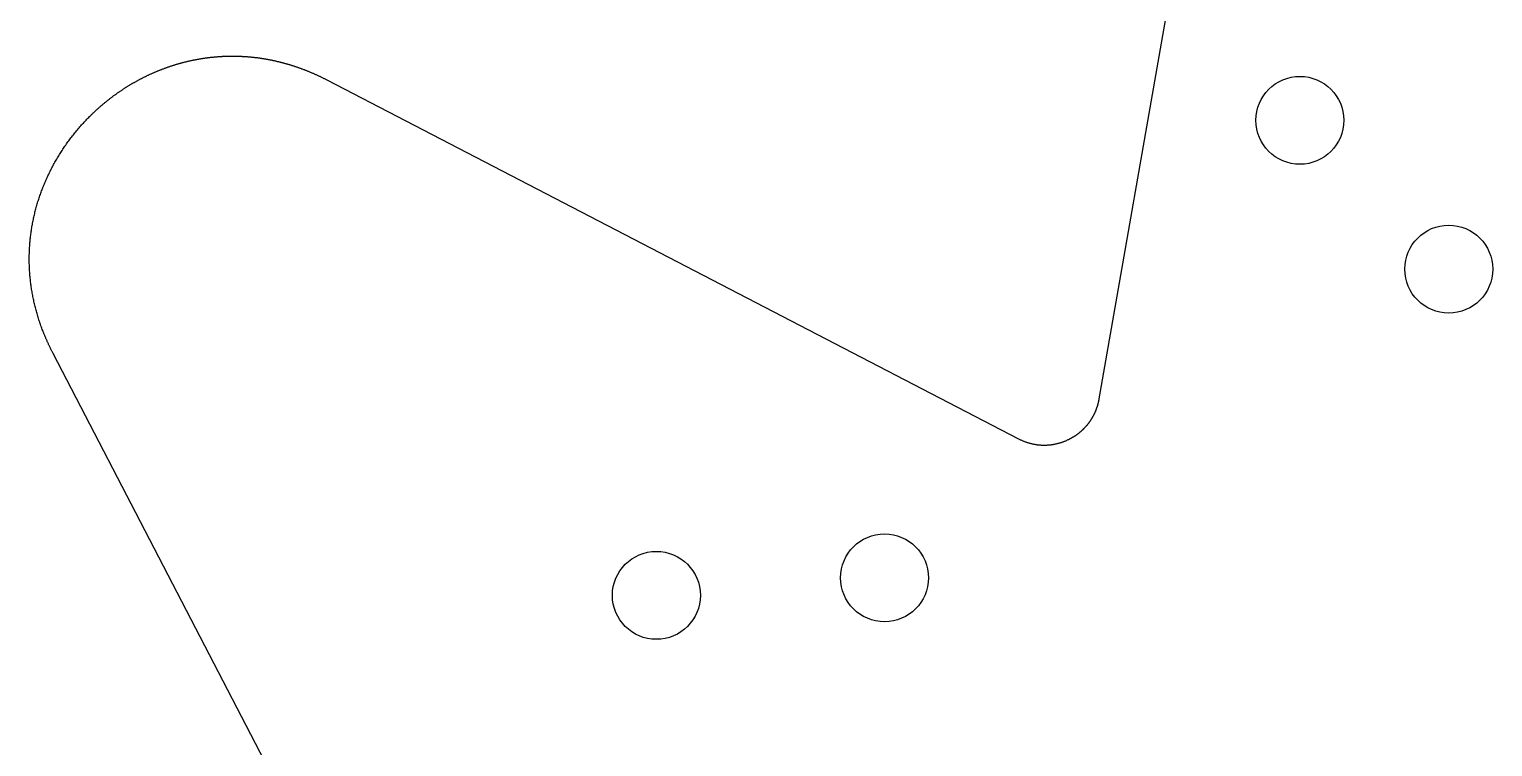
# Model space of a CAD drawing. Header units: millimetres. Extents: x 72.5 to 127.5, y -127.5 to -72.5.
# Drawn here: x 84.58 to 99.56, y -91.65 to -84.31 of the extents above; entities that cross this region are included whole.
import ezdxf

# ---------------------------------------------------------------- set-up
doc = ezdxf.new("R2010")
doc.units = ezdxf.units.MM
doc.layers.add('Edge.Cuts', color=254, linetype='CONTINUOUS', true_color=0xd0d2cd)

msp = doc.modelspace()

# ---------------------------------------------------------------- linework, layer by layer
at = {"layer": 'Edge.Cuts', "linetype": 'CONTINUOUS'}
for p, q in [((95.533627, -88.089958), (97.953314, -74.220782)), ((86.199137, -84.634493), (86.205311, -84.633031)), ((86.205311, -84.633031), (86.211485, -84.631589)), ((86.211485, -84.631589), (86.217665, -84.630167)), ((86.217665, -84.630167), (86.223845, -84.628765)), ((86.223845, -84.628765), (86.230031, -84.627382)), ((86.230031, -84.627382), (86.236217, -84.626019)), ((86.236217, -84.626019), (86.242408, -84.624676)), ((86.242408, -84.624676), (86.2486, -84.623354)), ((86.2486, -84.623354), (86.254797, -84.622051)), ((86.254797, -84.622051), (86.260994, -84.620768)), ((86.260994, -84.620768), (86.267197, -84.619504)), ((86.267197, -84.619504), (86.273399, -84.618261)), ((86.273399, -84.618261), (86.279607, -84.617038)), ((86.279607, -84.617038), (86.285814, -84.615834)), ((86.285814, -84.615834), (86.292027, -84.61465)), ((86.292027, -84.61465), (86.298239, -84.613487)), ((86.298239, -84.613487), (86.304457, -84.612343)), ((86.304457, -84.612343), (86.310674, -84.611219)), ((86.310674, -84.611219), (86.316897, -84.610115)), ((86.316897, -84.610115), (86.323118, -84.609032)), ((86.323118, -84.609032), (86.329345, -84.607967)), ((86.329345, -84.607967), (86.335571, -84.606923)), ((86.335571, -84.606923), (86.341803, -84.605899)), ((86.341803, -84.605899), (86.348033, -84.604895)), ((86.348033, -84.604895), (86.354269, -84.60391)), ((86.354269, -84.60391), (86.360503, -84.602946)), ((86.360503, -84.602946), (86.366743, -84.602002)), ((86.366743, -84.602002), (86.372981, -84.601077)), ((86.372981, -84.601077), (86.379224, -84.600173)), ((86.379224, -84.600173), (86.385466, -84.599288)), ((86.385466, -84.599288), (86.391714, -84.598423)), ((86.391714, -84.598423), (86.397959, -84.597579)), ((86.397959, -84.597579), (86.40421, -84.596754)), ((86.40421, -84.596754), (86.410459, -84.59595)), ((86.410459, -84.59595), (86.416713, -84.595165)), ((86.416713, -84.595165), (86.422966, -84.5944)), ((86.422966, -84.5944), (86.429223, -84.593655)), ((86.429223, -84.593655), (86.435479, -84.592931)), ((86.435479, -84.592931), (86.441739, -84.592225)), ((86.441739, -84.592225), (86.447998, -84.591541)), ((86.447998, -84.591541), (86.454262, -84.590876)), ((86.454262, -84.590876), (86.460523, -84.590231)), ((86.460523, -84.590231), (86.466789, -84.589606)), ((86.466789, -84.589606), (86.473054, -84.589001)), ((86.473054, -84.589001), (86.479323, -84.588416)), ((86.479323, -84.588416), (86.48559, -84.587851)), ((86.48559, -84.587851), (86.491861, -84.587306)), ((86.491861, -84.587306), (86.49813, -84.586781)), ((86.49813, -84.586781), (86.504404, -84.586276)), ((86.504404, -84.586276), (86.510676, -84.585791)), ((86.510676, -84.585791), (86.516952, -84.585326)), ((86.516952, -84.585326), (86.523226, -84.584881)), ((86.523226, -84.584881), (86.529504, -84.584456)), ((86.529504, -84.584456), (86.53578, -84.584051)), ((86.53578, -84.584051), (86.54206, -84.583666)), ((86.54206, -84.583666), (86.548337, -84.583301)), ((86.548337, -84.583301), (86.554619, -84.582956)), ((86.554619, -84.582956), (86.560899, -84.582631)), ((86.560899, -84.582631), (86.567183, -84.582326)), ((86.567183, -84.582326), (86.573464, -84.582041)), ((86.573464, -84.582041), (86.579749, -84.581776)), ((86.579749, -84.581776), (86.586032, -84.581531)), ((86.586032, -84.581531), (86.592318, -84.581306)), ((86.592318, -84.581306), (86.598603, -84.581101)), ((86.598603, -84.581101), (86.604891, -84.580916)), ((86.604891, -84.580916), (86.611176, -84.580751)), ((86.611176, -84.580751), (86.617465, -84.580606)), ((86.617465, -84.580606), (86.623752, -84.580481)), ((86.623752, -84.580481), (86.630042, -84.580376)), ((86.630042, -84.580376), (86.63633, -84.580292)), ((86.63633, -84.580292), (86.642621, -84.580227)), ((86.642621, -84.580227), (86.64891, -84.580182)), ((86.64891, -84.580182), (86.655202, -84.580157)), ((86.655202, -84.580157), (86.661491, -84.580152)), ((86.661491, -84.580152), (86.667784, -84.580167)), ((86.667784, -84.580167), (86.674074, -84.580203)), ((86.674074, -84.580203), (86.680368, -84.580258)), ((86.680368, -84.580258), (86.686658, -84.580333)), ((86.686658, -84.580333), (86.692952, -84.580428)), ((86.692952, -84.580428), (86.699243, -84.580544)), ((86.699243, -84.580544), (86.705538, -84.580679)), ((86.705538, -84.580679), (86.711829, -84.580834)), ((86.711829, -84.580834), (86.718124, -84.58101)), ((86.718124, -84.58101), (86.724416, -84.581205)), ((86.724416, -84.581205), (86.730711, -84.581421)), ((86.730711, -84.581421), (86.737002, -84.581656)), ((86.737002, -84.581656), (86.743297, -84.581912)), ((86.743297, -84.581912), (86.749589, -84.582187)), ((86.749589, -84.582187), (86.755884, -84.582483)), ((86.755884, -84.582483), (86.762176, -84.582798)), ((86.762176, -84.582798), (86.768471, -84.583134)), ((86.768471, -84.583134), (86.774763, -84.58349)), ((86.774763, -84.58349), (86.781058, -84.583866)), ((86.781058, -84.583866), (86.787349, -84.584261)), ((86.787349, -84.584261), (86.793643, -84.584677)), ((86.793643, -84.584677), (86.799935, -84.585113)), ((86.799935, -84.585113), (86.806228, -84.585569)), ((86.806228, -84.585569), (86.812519, -84.586045)), ((86.812519, -84.586045), (86.818813, -84.586541)), ((86.818813, -84.586541), (86.825103, -84.587057)), ((86.825103, -84.587057), (86.831396, -84.587594)), ((86.831396, -84.587594), (86.837685, -84.58815)), ((86.837685, -84.58815), (86.843977, -84.588726)), ((86.843977, -84.588726), (86.850266, -84.589323)), ((86.850266, -84.589323), (86.856557, -84.589939)), ((86.856557, -84.589939), (86.862845, -84.590576)), ((86.862845, -84.590576), (86.869136, -84.591233)), ((86.869136, -84.591233), (86.875423, -84.591909)), ((86.875423, -84.591909), (86.881713, -84.592606)), ((86.881713, -84.592606), (86.887999, -84.593323)), ((86.887999, -84.593323), (86.894287, -84.59406)), ((86.894287, -84.59406), (86.900572, -84.594817)), ((86.900572, -84.594817), (86.90686, -84.595594)), ((86.90686, -84.595594), (86.913144, -84.596391)), ((86.913144, -84.596391), (86.91943, -84.597209)), ((86.91943, -84.597209), (86.925712, -84.598046)), ((86.925712, -84.598046), (86.931997, -84.598904)), ((86.931997, -84.598904), (86.938279, -84.599782)), ((86.938279, -84.599782), (86.944562, -84.60068)), ((86.944562, -84.60068), (86.950842, -84.601597)), ((86.950842, -84.601597), (86.957124, -84.602536)), ((86.957124, -84.602536), (86.963403, -84.603494)), ((86.963403, -84.603494), (86.969683, -84.604472)), ((86.969683, -84.604472), (86.97596, -84.605471)), ((86.97596, -84.605471), (86.982239, -84.606489)), ((86.982239, -84.606489), (86.988514, -84.607528)), ((86.988514, -84.607528), (86.994791, -84.608587)), ((86.994791, -84.608587), (87.001065, -84.609666)), ((87.001065, -84.609666), (87.00734, -84.610765)), ((87.00734, -84.610765), (87.013612, -84.611885)), ((87.013612, -84.611885), (87.019886, -84.613024)), ((87.019886, -84.613024), (87.026156, -84.614184)), ((87.026156, -84.614184), (87.032428, -84.615364)), ((87.032428, -84.615364), (87.038696, -84.616564)), ((87.038696, -84.616564), (87.044965, -84.617785)), ((87.044965, -84.617785), (87.051231, -84.619025)), ((87.051231, -84.619025), (87.057499, -84.620286)), ((87.057499, -84.620286), (87.063763, -84.621567)), ((87.063763, -84.621567), (87.070029, -84.622868)), ((87.070029, -84.622868), (87.07629, -84.624189)), ((87.07629, -84.624189), (87.082554, -84.625531)), ((87.082554, -84.625531), (87.088813, -84.626893)), ((87.088813, -84.626893), (87.095074, -84.628275)), ((87.095074, -84.628275), (87.101332, -84.629677)), ((87.101332, -84.629677), (87.107591, -84.6311)), ((87.107591, -84.6311), (87.113846, -84.632543)), ((87.113846, -84.632543), (87.120102, -84.634006)), ((85.777796, -84.785554), (85.783622, -84.78273)), ((85.783622, -84.78273), (85.789453, -84.779926)), ((85.789453, -84.779926), (85.795293, -84.77714)), ((85.795293, -84.77714), (85.801138, -84.774374)), ((85.801138, -84.774374), (85.806992, -84.771626)), ((85.806992, -84.771626), (85.812851, -84.768898)), ((85.812851, -84.768898), (85.818718, -84.766187)), ((85.818718, -84.766187), (85.824589, -84.763497)), ((85.824589, -84.763497), (85.83047, -84.760825)), ((85.83047, -84.760825), (85.836354, -84.758173)), ((85.836354, -84.758173), (85.842248, -84.755538)), ((85.842248, -84.755538), (85.848145, -84.752924)), ((85.848145, -84.752924), (85.854051, -84.750328)), ((85.854051, -84.750328), (85.859961, -84.747753)), ((85.859961, -84.747753), (85.865879, -84.745195)), ((85.865879, -84.745195), (85.871802, -84.742657)), ((85.871802, -84.742657), (85.877732, -84.740138)), ((85.877732, -84.740138), (85.883666, -84.737639)), ((85.883666, -84.737639), (85.889609, -84.735158)), ((85.889609, -84.735158), (85.895555, -84.732697)), ((85.895555, -84.732697), (85.901509, -84.730255)), ((85.901509, -84.730255), (85.907466, -84.727832)), ((85.907466, -84.727832), (85.913432, -84.725429)), ((85.913432, -84.725429), (85.919401, -84.723045)), ((85.919401, -84.723045), (85.925378, -84.72068)), ((85.925378, -84.72068), (85.931358, -84.718335)), ((85.931358, -84.718335), (85.937346, -84.716008)), ((85.937346, -84.716008), (85.943336, -84.713702)), ((85.943336, -84.713702), (85.949335, -84.711414)), ((85.949335, -84.711414), (85.955336, -84.709147)), ((85.955336, -84.709147), (85.961345, -84.706898)), ((85.961345, -84.706898), (85.967357, -84.704669)), ((85.967357, -84.704669), (85.973376, -84.702459)), ((85.973376, -84.702459), (85.979398, -84.70027)), ((85.979398, -84.70027), (85.985428, -84.698099)), ((85.985428, -84.698099), (85.991459, -84.695948)), ((85.991459, -84.695948), (85.997499, -84.693816)), ((85.997499, -84.693816), (86.00354, -84.691704)), ((86.00354, -84.691704), (86.009589, -84.689611)), ((86.009589, -84.689611), (86.01564, -84.687539)), ((86.01564, -84.687539), (86.021698, -84.685485)), ((86.021698, -84.685485), (86.027758, -84.683451)), ((86.027758, -84.683451), (86.033826, -84.681437)), ((86.033826, -84.681437), (86.039895, -84.679443)), ((86.039895, -84.679443), (86.045972, -84.677467)), ((86.045972, -84.677467), (86.05205, -84.675512)), ((86.05205, -84.675512), (86.058135, -84.673576)), ((86.058135, -84.673576), (86.064221, -84.67166)), ((86.064221, -84.67166), (86.070315, -84.669763)), ((86.070315, -84.669763), (86.07641, -84.667887)), ((86.07641, -84.667887), (86.082512, -84.666029)), ((86.082512, -84.666029), (86.088615, -84.664192)), ((86.088615, -84.664192), (86.094725, -84.662374)), ((86.094725, -84.662374), (86.100837, -84.660576)), ((86.100837, -84.660576), (86.106955, -84.658797)), ((86.106955, -84.658797), (86.113074, -84.657039)), ((86.113074, -84.657039), (86.119199, -84.6553)), ((86.119199, -84.6553), (86.125326, -84.653581)), ((86.125326, -84.653581), (86.131459, -84.651881)), ((86.131459, -84.651881), (86.137593, -84.650202)), ((86.137593, -84.650202), (86.143733, -84.648541)), ((86.143733, -84.648541), (86.149874, -84.646902)), ((86.149874, -84.646902), (86.156022, -84.645281)), ((86.156022, -84.645281), (86.16217, -84.643681)), ((86.16217, -84.643681), (86.168324, -84.642099)), ((86.168324, -84.642099), (86.174479, -84.640539)), ((86.174479, -84.640539), (86.18064, -84.638997)), ((86.18064, -84.638997), (86.186802, -84.637476)), ((86.186802, -84.637476), (86.192969, -84.635974)), ((86.192969, -84.635974), (86.199137, -84.634493)), ((87.120102, -84.634006), (87.126355, -84.635489)), ((87.126355, -84.635489), (87.132609, -84.636993)), ((87.132609, -84.636993), (87.138859, -84.638517)), ((87.138859, -84.638517), (87.14511, -84.640061)), ((87.14511, -84.640061), (87.151358, -84.641626)), ((87.151358, -84.641626), (87.157607, -84.643211)), ((87.157607, -84.643211), (87.163852, -84.644816)), ((87.163852, -84.644816), (87.170098, -84.646442)), ((87.170098, -84.646442), (87.17634, -84.648087)), ((87.17634, -84.648087), (87.182584, -84.649754)), ((87.182584, -84.649754), (87.188823, -84.65144)), ((87.188823, -84.65144), (87.195064, -84.653147)), ((87.195064, -84.653147), (87.201301, -84.654875)), ((87.201301, -84.654875), (87.207539, -84.656623)), ((87.207539, -84.656623), (87.213773, -84.65839)), ((87.213773, -84.65839), (87.220008, -84.660179)), ((87.220008, -84.660179), (87.226239, -84.661988)), ((87.226239, -84.661988), (87.232471, -84.663817)), ((87.232471, -84.663817), (87.238699, -84.665667)), ((87.238699, -84.665667), (87.244928, -84.667537)), ((87.244928, -84.667537), (87.251153, -84.669428)), ((87.251153, -84.669428), (87.257379, -84.671339)), ((87.257379, -84.671339), (87.263602, -84.67327)), ((87.263602, -84.67327), (87.269824, -84.675223)), ((87.269824, -84.675223), (87.276043, -84.677195)), ((87.276043, -84.677195), (87.282263, -84.679188)), ((87.282263, -84.679188), (87.288479, -84.681202)), ((87.288479, -84.681202), (87.294695, -84.683236)), ((87.294695, -84.683236), (87.300908, -84.68529)), ((87.300908, -84.68529), (87.307121, -84.687366)), ((87.307121, -84.687366), (87.31333, -84.689461)), ((87.31333, -84.689461), (87.31954, -84.691578)), ((87.31954, -84.691578), (87.325746, -84.693714)), ((87.325746, -84.693714), (87.331952, -84.695872)), ((87.331952, -84.695872), (87.338155, -84.69805)), ((87.338155, -84.69805), (87.344358, -84.700249)), ((87.344358, -84.700249), (87.350557, -84.702468)), ((87.350557, -84.702468), (87.356756, -84.704708)), ((87.356756, -84.704708), (87.362952, -84.706968)), ((87.362952, -84.706968), (87.369148, -84.70925)), ((87.369148, -84.70925), (87.37534, -84.711551)), ((87.37534, -84.711551), (87.381532, -84.713874)), ((87.381532, -84.713874), (87.38772, -84.716217)), ((87.38772, -84.716217), (87.393909, -84.718581)), ((87.393909, -84.718581), (87.400094, -84.720966)), ((87.400094, -84.720966), (87.406278, -84.723372)), ((87.406278, -84.723372), (87.412459, -84.725797)), ((87.412459, -84.725797), (87.41864, -84.728245)), ((87.41864, -84.728245), (87.424818, -84.730712)), ((87.424818, -84.730712), (87.430995, -84.733201)), ((87.430995, -84.733201), (87.437169, -84.73571)), ((87.437169, -84.73571), (87.443342, -84.738241)), ((87.443342, -84.738241), (87.449511, -84.740791)), ((87.449511, -84.740791), (87.455681, -84.743363)), ((87.455681, -84.743363), (87.461847, -84.745956)), ((87.461847, -84.745956), (87.468012, -84.74857)), ((87.468012, -84.74857), (87.474174, -84.751204)), ((87.474174, -84.751204), (87.480335, -84.75386)), ((87.480335, -84.75386), (87.486493, -84.756536)), ((87.486493, -84.756536), (87.49265, -84.759233)), ((87.49265, -84.759233), (87.498804, -84.761951)), ((87.498804, -84.761951), (87.504957, -84.764691)), ((87.504957, -84.764691), (87.511107, -84.767451)), ((87.511107, -84.767451), (87.517256, -84.770232)), ((87.517256, -84.770232), (87.523401, -84.773034)), ((87.523401, -84.773034), (87.529546, -84.775858)), ((87.529546, -84.775858), (87.535687, -84.778702)), ((87.535687, -84.778702), (87.541827, -84.781568)), ((87.541827, -84.781568), (87.547964, -84.784454)), ((85.518499, -84.935324), (85.523934, -84.931665)), ((85.523934, -84.931665), (85.529377, -84.928023)), ((85.529377, -84.928023), (85.534831, -84.924399)), ((85.534831, -84.924399), (85.540294, -84.920793)), ((85.540294, -84.920793), (85.545768, -84.917203)), ((85.545768, -84.917203), (85.551251, -84.913632)), ((85.551251, -84.913632), (85.556744, -84.910077)), ((85.556744, -84.910077), (85.562246, -84.906542)), ((85.562246, -84.906542), (85.567758, -84.903022)), ((85.567758, -84.903022), (85.573279, -84.899522)), ((85.573279, -84.899522), (85.578811, -84.896038)), ((85.578811, -84.896038), (85.58435, -84.892573)), ((85.58435, -84.892573), (85.5899, -84.889125)), ((85.5899, -84.889125), (85.595458, -84.885695)), ((85.595458, -84.885695), (85.601027, -84.882283)), ((85.601027, -84.882283), (85.606603, -84.878889)), ((85.606603, -84.878889), (85.612189, -84.875512)), ((85.612189, -84.875512), (85.617783, -84.872154)), ((85.617783, -84.872154), (85.623388, -84.868814)), ((85.623388, -84.868814), (85.628999, -84.865492)), ((85.628999, -84.865492), (85.634621, -84.862188)), ((85.634621, -84.862188), (85.64025, -84.858902)), ((85.64025, -84.858902), (85.64589, -84.855634)), ((85.64589, -84.855634), (85.651536, -84.852385)), ((85.651536, -84.852385), (85.657192, -84.849153)), ((85.657192, -84.849153), (85.662855, -84.84594)), ((85.662855, -84.84594), (85.668528, -84.842745)), ((85.668528, -84.842745), (85.674208, -84.839569)), ((85.674208, -84.839569), (85.679897, -84.83641)), ((85.679897, -84.83641), (85.685593, -84.83327)), ((85.685593, -84.83327), (85.691299, -84.830148)), ((85.691299, -84.830148), (85.697011, -84.827046)), ((85.697011, -84.827046), (85.702733, -84.823961)), ((85.702733, -84.823961), (85.708461, -84.820895)), ((85.708461, -84.820895), (85.714198, -84.817847)), ((85.714198, -84.817847), (85.719941, -84.814819)), ((85.719941, -84.814819), (85.725694, -84.811808)), ((85.725694, -84.811808), (85.731453, -84.808816)), ((85.731453, -84.808816), (85.737221, -84.805842)), ((85.737221, -84.805842), (85.742995, -84.802888)), ((85.742995, -84.802888), (85.748778, -84.799952)), ((85.748778, -84.799952), (85.754566, -84.797035)), ((85.754566, -84.797035), (85.760364, -84.794136)), ((85.760364, -84.794136), (85.766167, -84.791257)), ((85.766167, -84.791257), (85.771979, -84.788396)), ((85.771979, -84.788396), (85.777796, -84.785554)), ((87.547964, -84.784454), (87.554101, -84.787362)), ((87.554101, -84.787362), (87.560233, -84.79029)), ((87.560233, -84.79029), (87.566365, -84.793241)), ((87.566365, -84.793241), (87.572493, -84.796211)), ((87.572493, -84.796211), (87.578621, -84.799204)), ((87.578621, -84.799204), (87.584744, -84.802217)), ((87.584744, -84.802217), (87.590867, -84.805252)), ((87.590867, -84.805252), (87.596987, -84.808308)), ((87.596987, -84.808308), (87.603105, -84.811385)), ((87.603105, -84.811385), (87.60922, -84.814483)), ((87.60922, -84.814483), (87.615334, -84.817603)), ((87.615334, -84.817603), (87.626761, -84.823495)), ((87.626761, -84.823495), (94.706862, -88.499338)), ((85.3201, -85.086808), (85.325104, -85.082521)), ((85.325104, -85.082521), (85.33012, -85.078251)), ((85.33012, -85.078251), (85.335149, -85.073996)), ((85.335149, -85.073996), (85.340189, -85.069757)), ((85.340189, -85.069757), (85.345243, -85.065533)), ((85.345243, -85.065533), (85.350308, -85.061326)), ((85.350308, -85.061326), (85.355387, -85.057134)), ((85.355387, -85.057134), (85.360476, -85.052959)), ((85.360476, -85.052959), (85.365579, -85.048799)), ((85.365579, -85.048799), (85.370693, -85.044655)), ((85.370693, -85.044655), (85.375819, -85.040527)), ((85.375819, -85.040527), (85.380957, -85.036416)), ((85.380957, -85.036416), (85.386107, -85.03232)), ((85.386107, -85.03232), (85.391268, -85.028241)), ((85.391268, -85.028241), (85.396442, -85.024177)), ((85.396442, -85.024177), (85.401626, -85.020131)), ((85.401626, -85.020131), (85.406823, -85.0161)), ((85.406823, -85.0161), (85.412031, -85.012087)), ((85.412031, -85.012087), (85.417251, -85.008089)), ((85.417251, -85.008089), (85.422481, -85.004108)), ((85.422481, -85.004108), (85.427723, -85.000143)), ((85.427723, -85.000143), (85.432976, -84.996196)), ((85.432976, -84.996196), (85.438241, -84.992264)), ((85.438241, -84.992264), (85.443516, -84.98835)), ((85.443516, -84.98835), (85.448803, -84.984452)), ((85.448803, -84.984452), (85.4541, -84.980571)), ((85.4541, -84.980571), (85.459409, -84.976707)), ((85.459409, -84.976707), (85.464727, -84.97286)), ((85.464727, -84.97286), (85.470058, -84.969029)), ((85.470058, -84.969029), (85.475398, -84.965216)), ((85.475398, -84.965216), (85.48075, -84.961419)), ((85.48075, -84.961419), (85.486111, -84.95764)), ((85.486111, -84.95764), (85.491484, -84.953877)), ((85.491484, -84.953877), (85.496866, -84.950133)), ((85.496866, -84.950133), (85.50226, -84.946404)), ((85.50226, -84.946404), (85.507662, -84.942694)), ((85.507662, -84.942694), (85.513076, -84.939)), ((85.513076, -84.939), (85.518499, -84.935324)), ((85.162433, -85.23663), (85.171557, -85.227106)), ((85.171557, -85.227106), (85.180738, -85.217637)), ((85.180738, -85.217637), (85.189977, -85.208223)), ((85.189977, -85.208223), (85.199273, -85.198865)), ((85.199273, -85.198865), (85.203943, -85.194208)), ((85.203943, -85.194208), (85.208626, -85.189564)), ((85.208626, -85.189564), (85.213324, -85.184935)), ((85.213324, -85.184935), (85.218035, -85.180319)), ((85.218035, -85.180319), (85.222761, -85.175719)), ((85.222761, -85.175719), (85.2275, -85.171132)), ((85.2275, -85.171132), (85.232253, -85.166561)), ((85.232253, -85.166561), (85.23702, -85.162003)), ((85.23702, -85.162003), (85.241801, -85.157461)), ((85.241801, -85.157461), (85.246595, -85.152932)), ((85.246595, -85.152932), (85.251403, -85.148419)), ((85.251403, -85.148419), (85.256224, -85.14392)), ((85.256224, -85.14392), (85.261059, -85.139437)), ((85.261059, -85.139437), (85.265907, -85.134968)), ((85.265907, -85.134968), (85.270768, -85.130514)), ((85.270768, -85.130514), (85.275643, -85.126075)), ((85.275643, -85.126075), (85.28053, -85.121651)), ((85.28053, -85.121651), (85.285432, -85.117242)), ((85.285432, -85.117242), (85.290345, -85.112848)), ((85.290345, -85.112848), (85.295273, -85.10847)), ((85.295273, -85.10847), (85.300212, -85.104107)), ((85.300212, -85.104107), (85.305165, -85.099759)), ((85.305165, -85.099759), (85.310131, -85.095426)), ((85.310131, -85.095426), (85.315109, -85.091109)), ((85.315109, -85.091109), (85.3201, -85.086808)), ((85.032863, -85.385749), (85.041061, -85.375461)), ((85.041061, -85.375461), (85.049324, -85.36522)), ((85.049324, -85.36522), (85.057652, -85.355027)), ((85.057652, -85.355027), (85.066042, -85.344882)), ((85.066042, -85.344882), (85.074497, -85.334787)), ((85.074497, -85.334787), (85.083014, -85.32474)), ((85.083014, -85.32474), (85.091594, -85.314744)), ((85.091594, -85.314744), (85.100236, -85.304798)), ((85.100236, -85.304798), (85.10894, -85.294903)), ((85.10894, -85.294903), (85.117705, -85.285059)), ((85.117705, -85.285059), (85.126531, -85.275267)), ((85.126531, -85.275267), (85.135417, -85.265528)), ((85.135417, -85.265528), (85.144363, -85.255842)), ((85.144363, -85.255842), (85.153369, -85.246209)), ((85.153369, -85.246209), (85.162433, -85.23663)), ((84.92508, -85.534445), (84.932335, -85.523552)), ((84.932335, -85.523552), (84.93966, -85.512698)), ((84.93966, -85.512698), (84.947054, -85.501884)), ((84.947054, -85.501884), (84.954517, -85.491112)), ((84.954517, -85.491112), (84.962048, -85.48038)), ((84.962048, -85.48038), (84.969648, -85.469691)), ((84.969648, -85.469691), (84.977316, -85.459044)), ((84.977316, -85.459044), (84.985051, -85.44844)), ((84.985051, -85.44844), (84.992854, -85.437879)), ((84.992854, -85.437879), (85.000724, -85.427363)), ((85.000724, -85.427363), (85.00866, -85.416891)), ((85.00866, -85.416891), (85.016662, -85.406464)), ((85.016662, -85.406464), (85.02473, -85.396083)), ((85.02473, -85.396083), (85.032863, -85.385749)), ((84.830984, -85.690831), (84.837234, -85.679437)), ((84.837234, -85.679437), (84.843557, -85.668075)), ((84.843557, -85.668075), (84.849954, -85.656746)), ((84.849954, -85.656746), (84.856424, -85.64545)), ((84.856424, -85.64545), (84.862967, -85.634189)), ((84.862967, -85.634189), (84.869582, -85.622961)), ((84.869582, -85.622961), (84.876269, -85.611769)), ((84.876269, -85.611769), (84.883029, -85.600612)), ((84.883029, -85.600612), (84.88986, -85.589491)), ((84.88986, -85.589491), (84.896762, -85.578407)), ((84.896762, -85.578407), (84.903736, -85.567359)), ((84.903736, -85.567359), (84.91078, -85.55635)), ((84.91078, -85.55635), (84.917895, -85.545378)), ((84.917895, -85.545378), (84.92508, -85.534445)), ((84.756519, -85.841658), (84.761794, -85.829891)), ((84.761794, -85.829891), (84.767146, -85.81815)), ((84.767146, -85.81815), (84.772573, -85.806434)), ((84.772573, -85.806434), (84.778076, -85.794746)), ((84.778076, -85.794746), (84.783655, -85.783084)), ((84.783655, -85.783084), (84.789309, -85.77145)), ((84.789309, -85.77145), (84.795039, -85.759845)), ((84.795039, -85.759845), (84.800843, -85.748268)), ((84.800843, -85.748268), (84.806723, -85.73672)), ((84.806723, -85.73672), (84.812677, -85.725202)), ((84.812677, -85.725202), (84.818705, -85.713714)), ((84.818705, -85.713714), (84.824807, -85.702257)), ((84.824807, -85.702257), (84.830984, -85.690831)), ((84.699205, -85.984694), (84.703555, -85.972656)), ((84.703555, -85.972656), (84.707984, -85.960638)), ((84.707984, -85.960638), (84.71249, -85.94864)), ((84.71249, -85.94864), (84.717074, -85.936663)), ((84.717074, -85.936663), (84.721735, -85.924708)), ((84.721735, -85.924708), (84.726473, -85.912774)), ((84.726473, -85.912774), (84.731288, -85.900863)), ((84.731288, -85.900863), (84.736181, -85.888975)), ((84.736181, -85.888975), (84.74115, -85.877109)), ((84.74115, -85.877109), (84.746197, -85.865268)), ((84.746197, -85.865268), (84.751319, -85.853451)), ((84.751319, -85.853451), (84.756519, -85.841658)), ((84.649767, -86.142818), (84.653098, -86.130558)), ((84.653098, -86.130558), (84.656508, -86.118313)), ((84.656508, -86.118313), (84.659997, -86.106083)), ((84.659997, -86.106083), (84.663564, -86.093868)), ((84.663564, -86.093868), (84.667211, -86.081669)), ((84.667211, -86.081669), (84.670936, -86.069486)), ((84.670936, -86.069486), (84.674739, -86.05732)), ((84.674739, -86.05732), (84.678621, -86.045171)), ((84.678621, -86.045171), (84.682582, -86.033039)), ((84.682582, -86.033039), (84.68662, -86.020925)), ((84.68662, -86.020925), (84.690737, -86.008829)), ((84.690737, -86.008829), (84.694932, -85.996752)), ((84.694932, -85.996752), (84.699205, -85.984694)), ((84.615965, -86.290927), (84.618346, -86.278522)), ((84.618346, -86.278522), (84.620806, -86.266128)), ((84.620806, -86.266128), (84.623345, -86.253744)), ((84.623345, -86.253744), (84.625964, -86.241371)), ((84.625964, -86.241371), (84.628662, -86.229009)), ((84.628662, -86.229009), (84.631439, -86.216658)), ((84.631439, -86.216658), (84.634296, -86.20432)), ((84.634296, -86.20432), (84.637232, -86.191993)), ((84.637232, -86.191993), (84.640247, -86.179679)), ((84.640247, -86.179679), (84.643341, -86.167379)), ((84.643341, -86.167379), (84.646514, -86.155091)), ((84.646514, -86.155091), (84.649767, -86.142818)), ((84.593607, -86.440447), (84.595032, -86.427947)), ((84.595032, -86.427947), (84.596537, -86.415453)), ((84.596537, -86.415453), (84.598121, -86.402966)), ((84.598121, -86.402966), (84.599786, -86.390485)), ((84.599786, -86.390485), (84.601529, -86.378012)), ((84.601529, -86.378012), (84.603353, -86.365546)), ((84.603353, -86.365546), (84.605256, -86.353089)), ((84.605256, -86.353089), (84.607239, -86.340639)), ((84.607239, -86.340639), (84.609301, -86.328197)), ((84.609301, -86.328197), (84.611443, -86.315765)), ((84.611443, -86.315765), (84.613664, -86.303341)), ((84.613664, -86.303341), (84.615965, -86.290927)), ((84.582731, -86.590833), (84.583198, -86.578279)), ((84.583198, -86.578279), (84.583745, -86.565729)), ((84.583745, -86.565729), (84.584372, -86.553182)), ((84.584372, -86.553182), (84.585079, -86.540638)), ((84.585079, -86.540638), (84.585866, -86.528098)), ((84.585866, -86.528098), (84.586732, -86.515562)), ((84.586732, -86.515562), (84.587679, -86.503031)), ((84.587679, -86.503031), (84.588705, -86.490504)), ((84.588705, -86.490504), (84.589811, -86.477981)), ((84.589811, -86.477981), (84.590997, -86.465464)), ((84.590997, -86.465464), (84.592262, -86.452953)), ((84.592262, -86.452953), (84.593607, -86.440447)), ((84.581593, -86.653637), (84.58166, -86.641072)), ((84.581605, -86.666204), (84.581593, -86.653637)), ((84.581697, -86.678772), (84.581605, -86.666204)), ((84.58166, -86.641072), (84.581808, -86.628509)), ((84.581869, -86.691341), (84.581697, -86.678772)), ((84.581808, -86.628509), (84.582036, -86.615948)), ((84.582121, -86.703911), (84.581869, -86.691341)), ((84.582036, -86.615948), (84.582343, -86.603389)), ((84.582452, -86.716482), (84.582121, -86.703911)), ((84.582343, -86.603389), (84.582731, -86.590833)), ((84.582864, -86.729054), (84.582452, -86.716482)), ((84.583356, -86.741625), (84.582864, -86.729054)), ((84.583928, -86.754197), (84.583356, -86.741625)), ((84.58458, -86.766769), (84.583928, -86.754197)), ((84.585311, -86.77934), (84.58458, -86.766769)), ((84.586123, -86.791911), (84.585311, -86.77934)), ((84.587015, -86.804482), (84.586123, -86.791911)), ((84.587987, -86.817051), (84.587015, -86.804482)), ((84.589039, -86.829619), (84.587987, -86.817051)), ((84.590172, -86.842187), (84.589039, -86.829619)), ((84.591384, -86.854752), (84.590172, -86.842187)), ((84.592677, -86.867317), (84.591384, -86.854752)), ((84.594049, -86.879879), (84.592677, -86.867317)), ((84.595502, -86.89244), (84.594049, -86.879879)), ((84.597036, -86.904998), (84.595502, -86.89244)), ((84.598649, -86.917554), (84.597036, -86.904998)), ((84.600343, -86.930108), (84.598649, -86.917554)), ((84.602117, -86.942659), (84.600343, -86.930108)), ((84.603972, -86.955208), (84.602117, -86.942659)), ((84.605906, -86.967754), (84.603972, -86.955208)), ((84.607922, -86.980296), (84.605906, -86.967754)), ((84.610018, -86.992835), (84.607922, -86.980296)), ((84.612194, -87.005371), (84.610018, -86.992835)), ((84.614451, -87.017904), (84.612194, -87.005371)), ((84.616788, -87.030433), (84.614451, -87.017904)), ((84.619206, -87.042958), (84.616788, -87.030433)), ((84.621705, -87.055479), (84.619206, -87.042958)), ((84.624285, -87.067996), (84.621705, -87.055479)), ((84.626945, -87.080509), (84.624285, -87.067996)), ((84.629686, -87.093018), (84.626945, -87.080509)), ((84.632509, -87.105522), (84.629686, -87.093018)), ((84.635412, -87.118022), (84.632509, -87.105522)), ((84.638396, -87.130517), (84.635412, -87.118022)), ((84.641461, -87.143007), (84.638396, -87.130517)), ((84.644607, -87.155492), (84.641461, -87.143007)), ((84.647835, -87.167972), (84.644607, -87.155492)), ((84.651143, -87.180446), (84.647835, -87.167972)), ((84.654533, -87.192916), (84.651143, -87.180446)), ((84.658005, -87.20538), (84.654533, -87.192916)), ((84.661558, -87.217838), (84.658005, -87.20538)), ((84.665193, -87.230291), (84.661558, -87.217838)), ((84.668909, -87.242738), (84.665193, -87.230291)), ((84.672707, -87.255178), (84.668909, -87.242738)), ((84.676586, -87.267613), (84.672707, -87.255178)), ((84.680548, -87.280042), (84.676586, -87.267613)), ((84.684592, -87.292464), (84.680548, -87.280042)), ((84.688717, -87.304881), (84.684592, -87.292464)), ((84.692925, -87.31729), (84.688717, -87.304881)), ((84.697215, -87.329693), (84.692925, -87.31729)), ((84.701588, -87.342089), (84.697215, -87.329693)), ((84.706042, -87.354479), (84.701588, -87.342089)), ((84.71058, -87.366861), (84.706042, -87.354479)), ((84.7152, -87.379237), (84.71058, -87.366861)), ((84.719903, -87.391605), (84.7152, -87.379237)), ((84.722285, -87.397786), (84.719903, -87.391605)), ((84.724688, -87.403966), (84.722285, -87.397786)), ((84.727112, -87.410143), (84.724688, -87.403966)), ((84.729557, -87.41632), (84.727112, -87.410143)), ((84.732022, -87.422494), (84.729557, -87.41632)), ((84.734509, -87.428667), (84.732022, -87.422494)), ((84.737015, -87.434836), (84.734509, -87.428667)), ((84.739544, -87.441006), (84.737015, -87.434836)), ((84.742092, -87.447171), (84.739544, -87.441006)), ((84.744662, -87.453337), (84.742092, -87.447171)), ((84.747252, -87.459499), (84.744662, -87.453337)), ((84.749864, -87.46566), (84.747252, -87.459499)), ((84.752495, -87.471818), (84.749864, -87.46566)), ((84.755149, -87.477976), (84.752495, -87.471818)), ((84.757823, -87.48413), (84.755149, -87.477976)), ((84.760518, -87.490284), (84.757823, -87.48413)), ((84.763233, -87.496434), (84.760518, -87.490284)), ((84.765971, -87.502584), (84.763233, -87.496434)), ((84.768728, -87.50873), (84.765971, -87.502584)), ((84.771507, -87.514875), (84.768728, -87.50873)), ((84.774307, -87.521017), (84.771507, -87.514875)), ((84.777128, -87.527158), (84.774307, -87.521017)), ((84.77997, -87.533296), (84.777128, -87.527158)), ((84.782833, -87.539433), (84.77997, -87.533296)), ((84.785717, -87.545567), (84.782833, -87.539433)), ((84.788623, -87.5517), (84.785717, -87.545567)), ((84.791549, -87.557829), (84.788623, -87.5517)), ((84.794496, -87.563958), (84.791549, -87.557829)), ((84.797465, -87.570083), (84.794496, -87.563958)), ((84.800455, -87.576208), (84.797465, -87.570083)), ((84.803466, -87.582328), (84.800455, -87.576208)), ((84.806498, -87.588448), (84.803466, -87.582328)), ((84.809551, -87.594565), (84.806498, -87.588448)), ((84.812626, -87.60068), (84.809551, -87.594565)), ((84.815722, -87.606792), (84.812626, -87.60068)), ((84.81884, -87.612903), (84.815722, -87.606792)), ((84.821978, -87.619011), (84.81884, -87.612903)), ((84.825138, -87.625117), (84.821978, -87.619011)), ((88.500982, -94.706934), (84.825138, -87.625117)), ((95.490285, -88.230508), (95.491672, -88.227445)), ((95.491672, -88.227445), (95.493042, -88.22437)), ((95.493042, -88.22437), (95.494393, -88.221289)), ((95.494393, -88.221289), (95.495727, -88.218197)), ((95.495727, -88.218197), (95.497042, -88.215098)), ((95.497042, -88.215098), (95.49834, -88.211988)), ((95.49834, -88.211988), (95.499619, -88.208872)), ((95.499619, -88.208872), (95.500881, -88.205745)), ((95.500881, -88.205745), (95.502123, -88.202611)), ((95.502123, -88.202611), (95.503349, -88.199467)), ((95.503349, -88.199467), (95.504555, -88.196317)), ((95.504555, -88.196317), (95.505744, -88.193155)), ((95.505744, -88.193155), (95.506914, -88.189988)), ((95.506914, -88.189988), (95.508066, -88.18681)), ((95.508066, -88.18681), (95.509199, -88.183626)), ((95.509199, -88.183626), (95.510315, -88.180432)), ((95.510315, -88.180432), (95.511411, -88.177231)), ((95.511411, -88.177231), (95.51249, -88.17402)), ((95.51249, -88.17402), (95.51355, -88.170804)), ((95.51355, -88.170804), (95.514592, -88.167577)), ((95.514592, -88.167577), (95.515615, -88.164345)), ((95.515615, -88.164345), (95.51662, -88.161102)), ((95.51662, -88.161102), (95.517606, -88.157854)), ((95.517606, -88.157854), (95.518574, -88.154595)), ((95.518574, -88.154595), (95.519523, -88.151331)), ((95.519523, -88.151331), (95.520453, -88.148057)), ((95.520453, -88.148057), (95.521365, -88.144778)), ((95.521365, -88.144778), (95.522258, -88.141488)), ((95.522258, -88.141488), (95.523132, -88.138193)), ((95.523132, -88.138193), (95.523988, -88.134889)), ((95.523988, -88.134889), (95.524825, -88.131579)), ((95.524825, -88.131579), (95.525643, -88.128259)), ((95.525643, -88.128259), (95.526442, -88.124935)), ((95.526442, -88.124935), (95.527223, -88.1216)), ((95.527223, -88.1216), (95.527985, -88.11826)), ((95.527985, -88.11826), (95.528728, -88.114911)), ((95.528728, -88.114911), (95.529451, -88.111557)), ((95.529451, -88.111557), (95.530157, -88.108193)), ((95.530157, -88.108193), (95.530842, -88.104825)), ((95.530842, -88.104825), (95.53151, -88.101446)), ((95.53151, -88.101446), (95.532157, -88.098063)), ((95.532157, -88.098063), (95.532787, -88.094671)), ((95.532787, -88.094671), (95.533627, -88.089958)), ((95.389862, -88.380751), (95.392153, -88.378277)), ((95.392153, -88.378277), (95.39443, -88.375789)), ((95.39443, -88.375789), (95.39669, -88.373289)), ((95.39669, -88.373289), (95.398936, -88.370775)), ((95.398936, -88.370775), (95.401165, -88.36825)), ((95.401165, -88.36825), (95.40338, -88.36571)), ((95.40338, -88.36571), (95.405578, -88.363159)), ((95.405578, -88.363159), (95.407762, -88.360594)), ((95.407762, -88.360594), (95.409929, -88.358019)), ((95.409929, -88.358019), (95.412081, -88.355429)), ((95.412081, -88.355429), (95.414216, -88.352829)), ((95.414216, -88.352829), (95.416337, -88.350215)), ((95.416337, -88.350215), (95.41844, -88.347591)), ((95.41844, -88.347591), (95.420528, -88.344953)), ((95.420528, -88.344953), (95.422599, -88.342305)), ((95.422599, -88.342305), (95.424655, -88.339643)), ((95.424655, -88.339643), (95.426694, -88.336971)), ((95.426694, -88.336971), (95.428718, -88.334285)), ((95.428718, -88.334285), (95.430724, -88.33159)), ((95.430724, -88.33159), (95.432715, -88.328882)), ((95.432715, -88.328882), (95.434688, -88.326164)), ((95.434688, -88.326164), (95.436646, -88.323432)), ((95.436646, -88.323432), (95.438586, -88.320692)), ((95.438586, -88.320692), (95.440511, -88.317938)), ((95.440511, -88.317938), (95.442418, -88.315175)), ((95.442418, -88.315175), (95.444309, -88.312399)), ((95.444309, -88.312399), (95.446183, -88.309614)), ((95.446183, -88.309614), (95.448041, -88.306816)), ((95.448041, -88.306816), (95.449881, -88.304009)), ((95.449881, -88.304009), (95.451705, -88.30119)), ((95.451705, -88.30119), (95.453511, -88.298362)), ((95.453511, -88.298362), (95.455301, -88.295521)), ((95.455301, -88.295521), (95.457073, -88.292672)), ((95.457073, -88.292672), (95.458829, -88.28981)), ((95.458829, -88.28981), (95.460566, -88.28694)), ((95.460566, -88.28694), (95.462288, -88.284057)), ((95.462288, -88.284057), (95.463991, -88.281167)), ((95.463991, -88.281167), (95.465679, -88.278264)), ((95.465679, -88.278264), (95.467347, -88.275353)), ((95.467347, -88.275353), (95.469, -88.27243)), ((95.469, -88.27243), (95.470634, -88.269499)), ((95.470634, -88.269499), (95.472252, -88.266556)), ((95.472252, -88.266556), (95.473851, -88.263606)), ((95.473851, -88.263606), (95.475434, -88.260644)), ((95.475434, -88.260644), (95.476998, -88.257674)), ((95.476998, -88.257674), (95.478546, -88.254692)), ((95.478546, -88.254692), (95.480074, -88.251703)), ((95.480074, -88.251703), (95.481587, -88.248702)), ((95.481587, -88.248702), (95.48308, -88.245694)), ((95.48308, -88.245694), (95.484557, -88.242674)), ((95.484557, -88.242674), (95.486016, -88.239648)), ((95.486016, -88.239648), (95.487457, -88.23661)), ((95.487457, -88.23661), (95.48888, -88.233565)), ((95.48888, -88.233565), (95.490285, -88.230508)), ((94.706862, -88.499338), (94.713004, -88.502477)), ((94.713004, -88.502477), (94.719169, -88.505538)), ((94.719169, -88.505538), (94.725358, -88.508521)), ((94.725358, -88.508521), (94.731569, -88.511427)), ((94.731569, -88.511427), (94.737803, -88.514255)), ((94.737803, -88.514255), (94.744059, -88.517005)), ((94.744059, -88.517005), (94.750337, -88.519678)), ((94.750337, -88.519678), (94.756636, -88.522273)), ((94.756636, -88.522273), (94.762956, -88.524791)), ((94.762956, -88.524791), (94.769296, -88.527231)), ((94.769296, -88.527231), (94.775656, -88.529592)), ((95.165393, -88.529227), (95.17177, -88.526861)), ((95.17177, -88.526861), (95.17812, -88.524419)), ((95.17812, -88.524419), (95.184442, -88.521903)), ((95.184442, -88.521903), (95.190735, -88.519312)), ((95.190735, -88.519312), (95.196999, -88.516646)), ((95.196999, -88.516646), (95.203231, -88.513907)), ((95.203231, -88.513907), (95.209432, -88.511095)), ((95.209432, -88.511095), (95.215599, -88.508209)), ((95.215599, -88.508209), (95.221733, -88.505252)), ((95.221733, -88.505252), (95.224786, -88.503746)), ((95.224786, -88.503746), (95.227831, -88.502222)), ((95.227831, -88.502222), (95.230867, -88.500681)), ((95.230867, -88.500681), (95.233893, -88.499121)), ((95.233893, -88.499121), (95.236911, -88.497544)), ((95.236911, -88.497544), (95.239919, -88.495949)), ((95.239919, -88.495949), (95.242917, -88.494337)), ((95.242917, -88.494337), (95.245906, -88.492707)), ((95.245906, -88.492707), (95.248885, -88.49106)), ((95.248885, -88.49106), (95.251854, -88.489395)), ((95.251854, -88.489395), (95.254813, -88.487713)), ((95.254813, -88.487713), (95.257762, -88.486013)), ((95.257762, -88.486013), (95.260701, -88.484297)), ((95.260701, -88.484297), (95.26363, -88.482563)), ((95.26363, -88.482563), (95.266547, -88.480813)), ((95.266547, -88.480813), (95.269455, -88.479045)), ((95.269455, -88.479045), (95.272351, -88.47726)), ((95.272351, -88.47726), (95.275237, -88.475459)), ((95.275237, -88.475459), (95.278112, -88.473641)), ((95.278112, -88.473641), (95.280976, -88.471806)), ((95.280976, -88.471806), (95.283828, -88.469955)), ((95.283828, -88.469955), (95.28667, -88.468086)), ((95.28667, -88.468086), (95.2895, -88.466202)), ((95.2895, -88.466202), (95.292318, -88.464301)), ((95.292318, -88.464301), (95.295125, -88.462384)), ((95.295125, -88.462384), (95.29792, -88.460451)), ((95.29792, -88.460451), (95.300703, -88.458502)), ((95.300703, -88.458502), (95.303475, -88.456536)), ((95.303475, -88.456536), (95.306233, -88.454555)), ((95.306233, -88.454555), (95.308981, -88.452557)), ((95.308981, -88.452557), (95.311715, -88.450545)), ((95.311715, -88.450545), (95.314438, -88.448515)), ((95.314438, -88.448515), (95.317147, -88.446471)), ((95.317147, -88.446471), (95.319845, -88.444411)), ((95.319845, -88.444411), (95.322529, -88.442336)), ((95.322529, -88.442336), (95.325201, -88.440244)), ((95.325201, -88.440244), (95.327859, -88.438138)), ((95.327859, -88.438138), (95.330506, -88.436017)), ((95.330506, -88.436017), (95.333138, -88.43388)), ((95.333138, -88.43388), (95.335758, -88.431728)), ((95.335758, -88.431728), (95.338363, -88.429562)), ((95.338363, -88.429562), (95.340957, -88.42738)), ((95.340957, -88.42738), (95.343535, -88.425184)), ((95.343535, -88.425184), (95.346102, -88.422972)), ((95.346102, -88.422972), (95.348653, -88.420747)), ((95.348653, -88.420747), (95.351192, -88.418506)), ((95.351192, -88.418506), (95.353716, -88.416252)), ((95.353716, -88.416252), (95.356227, -88.413982)), ((95.356227, -88.413982), (95.358723, -88.411699)), ((95.358723, -88.411699), (95.361206, -88.409401)), ((95.361206, -88.409401), (95.363674, -88.40709)), ((95.363674, -88.40709), (95.366128, -88.404763)), ((95.366128, -88.404763), (95.368567, -88.402424)), ((95.368567, -88.402424), (95.370993, -88.40007)), ((95.370993, -88.40007), (95.373402, -88.397703)), ((95.373402, -88.397703), (95.375799, -88.395321)), ((95.375799, -88.395321), (95.378179, -88.392927)), ((95.378179, -88.392927), (95.380546, -88.390518)), ((95.380546, -88.390518), (95.382897, -88.388097)), ((95.382897, -88.388097), (95.385234, -88.385661)), ((95.385234, -88.385661), (95.387555, -88.383214)), ((95.387555, -88.383214), (95.389862, -88.380751)), ((94.775656, -88.529592), (94.782037, -88.531877)), ((94.782037, -88.531877), (94.788436, -88.534083)), ((94.788436, -88.534083), (94.794854, -88.536211)), ((94.794854, -88.536211), (94.80129, -88.538261)), ((94.80129, -88.538261), (94.807745, -88.540233)), ((94.807745, -88.540233), (94.814217, -88.542127)), ((94.814217, -88.542127), (94.820705, -88.543943)), ((94.820705, -88.543943), (94.827211, -88.54568)), ((94.827211, -88.54568), (94.833732, -88.547339)), ((94.833732, -88.547339), (94.840268, -88.548919)), ((94.840268, -88.548919), (94.84682, -88.550421)), ((94.84682, -88.550421), (94.853386, -88.551845)), ((94.853386, -88.551845), (94.859966, -88.553189)), ((94.859966, -88.553189), (94.866559, -88.554455)), ((94.866559, -88.554455), (94.873165, -88.555642)), ((94.873165, -88.555642), (94.879783, -88.55675)), ((94.879783, -88.55675), (94.886412, -88.557779)), ((94.886412, -88.557779), (94.893053, -88.558729)), ((94.893053, -88.558729), (94.899703, -88.559599)), ((94.899703, -88.559599), (94.906364, -88.560391)), ((94.906364, -88.560391), (94.913033, -88.561103)), ((94.913033, -88.561103), (94.919711, -88.561735)), ((94.919711, -88.561735), (94.926397, -88.562288)), ((94.926397, -88.562288), (94.933089, -88.562762)), ((94.933089, -88.562762), (94.939788, -88.563156)), ((94.939788, -88.563156), (94.946492, -88.56347)), ((94.946492, -88.56347), (94.953202, -88.563704)), ((94.953202, -88.563704), (94.959915, -88.563859)), ((94.959915, -88.563859), (94.966631, -88.563933)), ((94.966631, -88.563933), (94.973351, -88.563928)), ((94.973351, -88.563928), (94.980072, -88.563843)), ((94.980072, -88.563843), (94.986794, -88.563678)), ((94.986794, -88.563678), (94.993516, -88.563433)), ((94.993516, -88.563433), (95.000237, -88.563109)), ((95.000237, -88.563109), (95.006957, -88.562704)), ((95.006957, -88.562704), (95.013675, -88.562219)), ((95.013675, -88.562219), (95.020389, -88.561655)), ((95.020389, -88.561655), (95.027099, -88.56101)), ((95.027099, -88.56101), (95.033804, -88.560286)), ((95.033804, -88.560286), (95.040504, -88.559482)), ((95.040504, -88.559482), (95.047196, -88.558598)), ((95.047196, -88.558598), (95.053881, -88.557635)), ((95.053881, -88.557635), (95.060557, -88.556593)), ((95.060557, -88.556593), (95.067223, -88.55547)), ((95.067223, -88.55547), (95.073879, -88.554269)), ((95.073879, -88.554269), (95.080523, -88.552989)), ((95.080523, -88.552989), (95.087155, -88.551629)), ((95.087155, -88.551629), (95.093773, -88.550191)), ((95.093773, -88.550191), (95.100377, -88.548674)), ((95.100377, -88.548674), (95.106965, -88.547078)), ((95.106965, -88.547078), (95.113537, -88.545405)), ((95.113537, -88.545405), (95.120091, -88.543653)), ((95.120091, -88.543653), (95.126627, -88.541823)), ((95.126627, -88.541823), (95.133143, -88.539916)), ((95.133143, -88.539916), (95.139638, -88.537932)), ((95.139638, -88.537932), (95.146112, -88.53587)), ((95.146112, -88.53587), (95.152563, -88.533732)), ((95.152563, -88.533732), (95.15899, -88.531518)), ((95.15899, -88.531518), (95.165393, -88.529227))]:
    msp.add_line(p, q, dxfattribs=at)
at = {"layer": 'Edge.Cuts'}
for centre in [(97.587, -85.238), (99.111, -86.762), (93.335518, -89.923021), (91.000651, -90.102626)]:
    msp.add_circle(centre, 0.45, dxfattribs=at)

doc.saveas('drawing.dxf')
